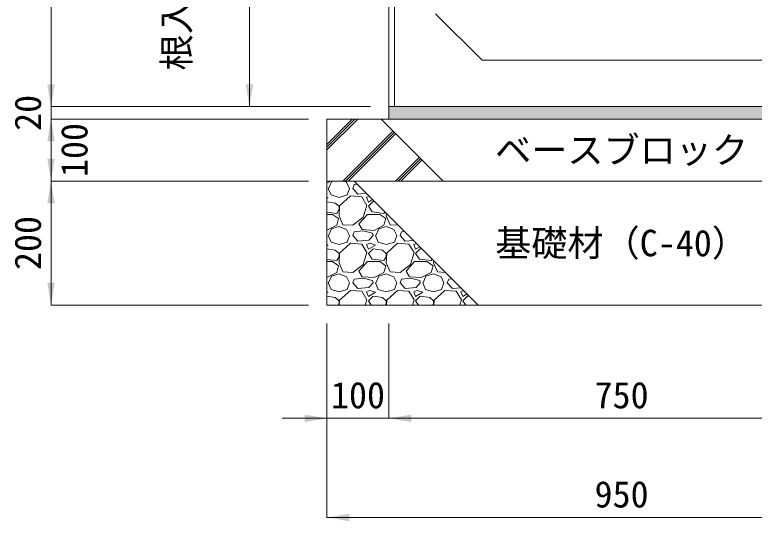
# Model space of a CAD drawing. Units: millimetres at full size, sheet at 1:40; some dimension numbers follow another scale. Extents: x 221193 to 264773, y 874627 to 883926.
# Drawn here: x 224669 to 225862, y 879090 to 879907 of the extents above; entities that cross this region are included whole.
import ezdxf
from ezdxf.enums import TextEntityAlignment as Align

# ---------------------------------------------------------------- set-up
doc = ezdxf.new("R2010")
doc.units = ezdxf.units.MM
doc.header["$LTSCALE"] = 40
doc.layers.add('(0-0)', color=7, linetype='Continuous')
doc.layers.add('ハッチング_モルタル', color=30, linetype='Continuous')
for name, color, linetype, lineweight in [('0_2', 7, 'Continuous', 15), ('ハッチング', 7, 'Continuous', 5), ('寸法線', 7, 'Continuous', 13), ('本体', 2, 'Continuous', 20), ('補助線', 8, 'Continuous', 13)]:
    doc.layers.add(name, color=color, linetype=linetype, lineweight=lineweight)
doc.styles.add('ＭＳ ゴシック', font='')
doc.styles.get('ＭＳ ゴシック').set_extended_font_data('MS Gothic')

# ---------------------------------------------------------------- blocks, each defined once
blk = doc.blocks.new('filled_arrow')
at = {"color": 0, "linetype": 'Continuous', "lineweight": -2}
blk.add_solid([(7.5, 1.25), (0, 0), (7.5, -1.25)], dxfattribs=at)

msp = doc.modelspace()

# ---------------------------------------------------------------- hatches: boundary and pattern name
at = {"layer": 'ハッチング'}
h = msp.add_hatch(dxfattribs=at)
h.set_pattern_fill('USER', color=256, style=0, pattern_type=2)
h.set_pattern_definition([(45, (119905.04, 889066.03), (-42.42641, 42.42641), []), (45, (119909.39, 889066.03), (-42.42641, 42.42641), []), (45, (119913.74, 889066.03), (-42.42641, 42.42641), [])])
h.paths.add_polyline_path([(225360.33, 879638.46), (225260.34, 879738.46), (225172.83, 879738.46), (225172.83, 879638.46)])
at = {"layer": 'ハッチング_モルタル'}
msp.add_hatch(color=256, dxfattribs=at).paths.add_polyline_path([(225272.83, 879758.46), (225272.83, 879738.46), (226022.83, 879738.46), (226022.83, 879758.46)])

# ---------------------------------------------------------------- linework, layer by layer
at = {"layer": '0_2', "lineweight": 13}
msp.add_line((225272.83, 879758.46), (225272.83, 879738.46), dxfattribs=at)
at = {"layer": '0_2'}
for p, q in [((225172.83, 879738.46), (226122.83, 879738.46)), ((225172.83, 879738.46), (225172.83, 879438.46)), ((225172.83, 879638.46), (226122.83, 879638.46)), ((226122.83, 879438.46), (225172.83, 879438.46))]:
    msp.add_line(p, q, dxfattribs=at)
at = {"layer": 'ハッチング'}
for p, q in [((225179.03, 879638.46), (225172.83, 879635.21)), ((225175.52, 879626.64), (225180.09, 879637.31)), ((225180.09, 879637.31), (225183.77, 879638.46)), ((225199.38, 879638.46), (225204.48, 879636.55)), ((225204.48, 879636.55), (225209.05, 879626.64)), ((225174.76, 879626.64), (225179.33, 879615.97)), ((225205.24, 879615.97), (225209.05, 879626.64)), ((225214.38, 879626.64), (225216.67, 879632.74)), ((225222.76, 879617.5), (225214.38, 879626.64)), ((225221.77, 879633.28), (225216.67, 879632.74)), ((225174.76, 879611.4), (225172.83, 879612.04)), ((225172.83, 879610.25), (225174.76, 879611.4)), ((225179.33, 879615.97), (225192.28, 879612.16)), ((225192.28, 879612.16), (225205.24, 879615.97)), ((225210.57, 879614.45), (225193.05, 879598.45)), ((225228.86, 879612.93), (225210.57, 879614.45)), ((225236.36, 879618.68), (225222.76, 879617.5)), ((225237.24, 879599.21), (225228.86, 879612.93)), ((225240.96, 879614.08), (225236.48, 879612.16)), ((225236.48, 879612.16), (225239.53, 879604.54)), ((225186.19, 879603.02), (225172.83, 879605.02)), ((225192.28, 879597.69), (225186.19, 879603.02)), ((225193.05, 879598.45), (225192.28, 879582.45)), ((225231.15, 879580.16), (225237.24, 879599.21)), ((225239.53, 879604.54), (225246.39, 879608.66)), ((225247.15, 879605.31), (225239.53, 879597.69)), ((225250.19, 879604.85), (225247.15, 879605.31)), ((225172.83, 879588.13), (225188.47, 879586.26)), ((225188.47, 879586.26), (225192.28, 879593.11)), ((225192.28, 879593.11), (225192.28, 879597.69)), ((225239.53, 879597.69), (225245.62, 879588.54)), ((225245.62, 879588.54), (225264.67, 879586.26)), ((225264.67, 879586.26), (225266.14, 879588.9)), ((225268.67, 879586.37), (225268.48, 879582.45)), ((225172.83, 879584.73), (225181.62, 879584.73)), ((225181.62, 879584.73), (225191.52, 879577.87)), ((225191.52, 879577.87), (225188.47, 879567.21)), ((225192.28, 879582.45), (225198.38, 879567.97)), ((225214.38, 879567.21), (225231.15, 879580.16)), ((225224.29, 879569.49), (225238, 879584.73)), ((225238, 879584.73), (225257.82, 879584.73)), ((225257.82, 879584.73), (225267.72, 879577.87)), ((225267.72, 879577.87), (225264.67, 879567.21)), ((225268.48, 879582.45), (225274.58, 879567.97)), ((225188.47, 879567.21), (225172.83, 879559.01)), ((225180.09, 879561.11), (225192.28, 879564.92)), ((225192.28, 879564.92), (225204.48, 879560.35)), ((225198.38, 879567.97), (225214.38, 879567.21)), ((225229.62, 879560.35), (225224.29, 879569.49)), ((225264.67, 879567.21), (225248.67, 879558.82)), ((225256.29, 879561.11), (225268.48, 879564.92)), ((225268.48, 879564.92), (225280.68, 879560.35)), ((225274.58, 879567.97), (225287.7, 879567.34)), ((225174.76, 879550.44), (225179.33, 879539.77)), ((225175.52, 879550.44), (225180.09, 879561.11)), ((225204.48, 879560.35), (225209.05, 879550.44)), ((225205.24, 879539.77), (225209.05, 879550.44)), ((225214.38, 879550.44), (225216.67, 879556.54)), ((225222.76, 879541.3), (225214.38, 879550.44)), ((225231.15, 879558.06), (225216.67, 879556.54)), ((225248.67, 879558.82), (225229.62, 879560.35)), ((225246.39, 879554.25), (225231.15, 879558.06)), ((225247.15, 879550.44), (225240.29, 879542.82)), ((225247.15, 879550.44), (225246.39, 879554.25)), ((225250.96, 879550.44), (225255.53, 879539.77)), ((225251.72, 879550.44), (225256.29, 879561.11)), ((225280.68, 879560.35), (225285.25, 879550.44)), ((225281.44, 879539.77), (225285.25, 879550.44)), ((225290.58, 879550.44), (225292.87, 879556.54)), ((225298.96, 879541.3), (225290.58, 879550.44)), ((225297.97, 879557.08), (225292.87, 879556.54)), ((225179.33, 879539.77), (225192.28, 879535.96)), ((225192.28, 879535.96), (225205.24, 879539.77)), ((225210.57, 879538.25), (225193.05, 879522.25)), ((225228.86, 879536.73), (225210.57, 879538.25)), ((225240.29, 879542.82), (225222.76, 879541.3)), ((225241.81, 879538.25), (225236.48, 879535.96)), ((225250.96, 879535.2), (225241.81, 879538.25)), ((225255.53, 879539.77), (225268.48, 879535.96)), ((225268.48, 879535.96), (225281.44, 879539.77)), ((225286.77, 879538.25), (225269.25, 879522.25)), ((225305.06, 879536.73), (225286.77, 879538.25)), ((225312.56, 879542.48), (225298.96, 879541.3)), ((225174.76, 879535.2), (225172.83, 879535.84)), ((225172.83, 879534.05), (225174.76, 879535.2)), ((225186.19, 879526.82), (225172.83, 879528.82)), ((225192.28, 879521.49), (225186.19, 879526.82)), ((225237.24, 879523.01), (225228.86, 879536.73)), ((225236.48, 879535.96), (225239.53, 879528.34)), ((225239.53, 879528.34), (225250.96, 879535.2)), ((225247.15, 879529.11), (225239.53, 879521.49)), ((225262.39, 879526.82), (225247.15, 879529.11)), ((225268.48, 879521.49), (225262.39, 879526.82)), ((225313.44, 879523.01), (225305.06, 879536.73)), ((225317.16, 879537.88), (225312.68, 879535.96)), ((225312.68, 879535.96), (225315.73, 879528.34)), ((225315.73, 879528.34), (225322.58, 879532.46)), ((225323.35, 879529.11), (225315.73, 879521.49)), ((225326.39, 879528.65), (225323.35, 879529.11)), ((225188.47, 879510.06), (225192.28, 879516.91)), ((225193.05, 879522.25), (225192.28, 879506.25)), ((225192.28, 879516.91), (225192.28, 879521.49)), ((225231.15, 879503.96), (225237.24, 879523.01)), ((225239.53, 879521.49), (225245.62, 879512.34)), ((225264.67, 879510.06), (225268.48, 879516.91)), ((225269.25, 879522.25), (225268.48, 879506.25)), ((225268.48, 879516.91), (225268.48, 879521.49)), ((225307.35, 879503.96), (225313.44, 879523.01)), ((225315.73, 879521.49), (225321.82, 879512.34)), ((225172.83, 879511.93), (225188.47, 879510.06)), ((225172.83, 879508.53), (225181.62, 879508.53)), ((225181.62, 879508.53), (225191.52, 879501.67)), ((225192.28, 879506.25), (225198.38, 879491.77)), ((225214.38, 879491.01), (225231.15, 879503.96)), ((225224.29, 879493.29), (225238, 879508.53)), ((225238, 879508.53), (225257.82, 879508.53)), ((225245.62, 879512.34), (225264.67, 879510.06)), ((225257.82, 879508.53), (225267.72, 879501.67)), ((225268.48, 879506.25), (225274.58, 879491.77)), ((225290.58, 879491.01), (225307.35, 879503.96)), ((225300.49, 879493.29), (225314.2, 879508.53)), ((225314.2, 879508.53), (225334.02, 879508.53)), ((225321.82, 879512.34), (225340.87, 879510.06)), ((225334.02, 879508.53), (225343.92, 879501.67)), ((225340.87, 879510.06), (225342.34, 879512.7)), ((225344.87, 879510.17), (225344.68, 879506.25)), ((225344.68, 879506.25), (225350.78, 879491.77)), ((225188.47, 879491.01), (225172.83, 879482.81)), ((225191.52, 879501.67), (225188.47, 879491.01)), ((225198.38, 879491.77), (225214.38, 879491.01)), ((225229.62, 879484.15), (225224.29, 879493.29)), ((225264.67, 879491.01), (225248.67, 879482.62)), ((225267.72, 879501.67), (225264.67, 879491.01)), ((225274.58, 879491.77), (225290.58, 879491.01)), ((225305.82, 879484.15), (225300.49, 879493.29)), ((225340.87, 879491.01), (225324.87, 879482.62)), ((225343.92, 879501.67), (225340.87, 879491.01)), ((225350.78, 879491.77), (225363.9, 879491.14)), ((225175.52, 879474.24), (225180.09, 879484.91)), ((225180.09, 879484.91), (225192.28, 879488.72)), ((225192.28, 879488.72), (225204.48, 879484.15)), ((225204.48, 879484.15), (225209.05, 879474.24)), ((225214.38, 879474.24), (225216.67, 879480.34)), ((225231.15, 879481.86), (225216.67, 879480.34)), ((225248.67, 879482.62), (225229.62, 879484.15)), ((225246.39, 879478.05), (225231.15, 879481.86)), ((225251.72, 879474.24), (225256.29, 879484.91)), ((225256.29, 879484.91), (225268.48, 879488.72)), ((225268.48, 879488.72), (225280.68, 879484.15)), ((225280.68, 879484.15), (225285.25, 879474.24)), ((225290.58, 879474.24), (225292.87, 879480.34)), ((225307.35, 879481.86), (225292.87, 879480.34)), ((225324.87, 879482.62), (225305.82, 879484.15)), ((225322.59, 879478.05), (225307.35, 879481.86)), ((225327.92, 879474.24), (225332.49, 879484.91)), ((225332.49, 879484.91), (225344.68, 879488.72)), ((225344.68, 879488.72), (225356.88, 879484.15)), ((225356.88, 879484.15), (225361.45, 879474.24)), ((225366.78, 879474.24), (225369.07, 879480.34)), ((225374.17, 879480.88), (225369.07, 879480.34)), ((225174.76, 879474.24), (225179.33, 879463.57)), ((225205.24, 879463.57), (225209.05, 879474.24)), ((225222.76, 879465.1), (225214.38, 879474.24)), ((225240.29, 879466.62), (225222.76, 879465.1)), ((225247.15, 879474.24), (225240.29, 879466.62)), ((225247.15, 879474.24), (225246.39, 879478.05)), ((225250.96, 879474.24), (225255.53, 879463.57)), ((225281.44, 879463.57), (225285.25, 879474.24)), ((225298.96, 879465.1), (225290.58, 879474.24)), ((225316.49, 879466.62), (225298.96, 879465.1)), ((225323.35, 879474.24), (225316.49, 879466.62)), ((225323.35, 879474.24), (225322.59, 879478.05)), ((225327.16, 879474.24), (225331.73, 879463.57)), ((225357.64, 879463.57), (225361.45, 879474.24)), ((225375.16, 879465.1), (225366.78, 879474.24)), ((225174.76, 879459), (225172.83, 879459.64)), ((225172.83, 879457.85), (225174.76, 879459)), ((225179.33, 879463.57), (225192.28, 879459.76)), ((225192.28, 879459.76), (225205.24, 879463.57)), ((225210.57, 879462.05), (225193.05, 879446.05)), ((225228.86, 879460.53), (225210.57, 879462.05)), ((225237.24, 879446.81), (225228.86, 879460.53)), ((225241.81, 879462.05), (225236.48, 879459.76)), ((225236.48, 879459.76), (225239.53, 879452.14)), ((225239.53, 879452.14), (225250.96, 879459)), ((225250.96, 879459), (225241.81, 879462.05)), ((225255.53, 879463.57), (225268.48, 879459.76)), ((225268.48, 879459.76), (225281.44, 879463.57)), ((225286.77, 879462.05), (225269.25, 879446.05)), ((225305.06, 879460.53), (225286.77, 879462.05)), ((225313.44, 879446.81), (225305.06, 879460.53)), ((225318.01, 879462.05), (225312.68, 879459.76)), ((225312.68, 879459.76), (225315.73, 879452.14)), ((225315.73, 879452.14), (225327.16, 879459)), ((225327.16, 879459), (225318.01, 879462.05)), ((225331.73, 879463.57), (225344.68, 879459.76)), ((225344.68, 879459.76), (225357.64, 879463.57)), ((225362.97, 879462.05), (225345.45, 879446.05)), ((225381.26, 879460.53), (225362.97, 879462.05)), ((225388.76, 879466.28), (225375.16, 879465.1)), ((225389.64, 879446.81), (225381.26, 879460.53)), ((225393.36, 879461.68), (225388.88, 879459.76)), ((225388.88, 879459.76), (225391.93, 879452.14)), ((225391.93, 879452.14), (225398.78, 879456.26)), ((225186.19, 879450.62), (225172.83, 879452.62)), ((225192.28, 879445.29), (225186.19, 879450.62)), ((225192.28, 879440.71), (225192.28, 879445.29)), ((225193.05, 879446.05), (225192.68, 879438.46)), ((225234.57, 879438.46), (225237.24, 879446.81)), ((225247.15, 879452.91), (225239.53, 879445.29)), ((225239.53, 879445.29), (225244.08, 879438.46)), ((225262.39, 879450.62), (225247.15, 879452.91)), ((225268.48, 879445.29), (225262.39, 879450.62)), ((225268.48, 879440.71), (225268.48, 879445.29)), ((225269.25, 879446.05), (225268.88, 879438.46)), ((225310.77, 879438.46), (225313.44, 879446.81)), ((225323.35, 879452.91), (225315.73, 879445.29)), ((225315.73, 879445.29), (225320.28, 879438.46)), ((225338.59, 879450.62), (225323.35, 879452.91)), ((225344.68, 879445.29), (225338.59, 879450.62)), ((225344.68, 879440.71), (225344.68, 879445.29)), ((225345.45, 879446.05), (225345.08, 879438.46)), ((225386.97, 879438.46), (225389.64, 879446.81)), ((225399.55, 879452.91), (225391.93, 879445.29)), ((225391.93, 879445.29), (225396.48, 879438.46)), ((225402.59, 879452.45), (225399.55, 879452.91)), ((225191.03, 879438.46), (225192.28, 879440.71)), ((225267.23, 879438.46), (225268.48, 879440.71)), ((225343.43, 879438.46), (225344.68, 879440.71))]:
    msp.add_line(p, q, dxfattribs=at)
at = {"layer": '寸法線'}
for p, q in [((224727.86, 880758.46), (224727.86, 879758.46)), ((225047.85, 879758.46), (225047.85, 880108.46)), ((224727.86, 879702.46), (224727.86, 879794.46)), ((225242.83, 879758.46), (224727.86, 879758.46)), ((225242.83, 879758.46), (224727.86, 879758.46)), ((225242.83, 879758.46), (225047.85, 879758.46)), ((224727.86, 879638.46), (224727.86, 879738.46)), ((225142.83, 879738.46), (224727.86, 879738.46)), ((225142.83, 879738.46), (224727.86, 879738.46)), ((224727.86, 879438.46), (224727.86, 879638.46)), ((225142.83, 879638.46), (224727.86, 879638.46)), ((225142.83, 879638.46), (224727.86, 879638.46)), ((225142.83, 879438.46), (224727.86, 879438.46)), ((225172.83, 879408.46), (225172.83, 879255.63)), ((225172.83, 879408.46), (225172.83, 879095.63)), ((225272.83, 879408.46), (225272.83, 879255.63)), ((225272.83, 879408.46), (225272.83, 879255.63)), ((225344.83, 879255.63), (225100.83, 879255.63)), ((225272.83, 879255.63), (226022.83, 879255.63)), ((225172.83, 879095.63), (226122.83, 879095.63))]:
    msp.add_line(p, q, dxfattribs=at)
at = {"layer": '本体', "lineweight": 9}
msp.add_line((225281.83, 879758.46), (225281.83, 880758.46), dxfattribs=at)
at = {"layer": '本体'}
for p, q in [((225272.83, 879758.46), (225272.83, 880749.46)), ((225347.83, 879908.46), (225422.83, 879833.46)), ((225422.83, 879833.46), (226022.83, 879833.46)), ((225272.83, 879758.46), (226022.83, 879758.46))]:
    msp.add_line(p, q, dxfattribs=at)
at = {"layer": '補助線'}
for p, q in [((225360.33, 879638.46), (225260.34, 879738.46)), ((225416.58, 879438.46), (225216.58, 879638.46))]:
    msp.add_line(p, q, dxfattribs=at)

# ---------------------------------------------------------------- block references
at = {"layer": '寸法線', "xscale": 4.8, "yscale": 4.8}
for p, rotation in [((224727.86, 879758.46), 90), ((225047.85, 879758.46), 90), ((224727.86, 879738.46), 270), ((224727.86, 879638.46), 90), ((224727.86, 879638.46), 270), ((224727.86, 879438.46), 90), ((225172.83, 879255.63), 180)]:
    msp.add_blockref('filled_arrow', p, dxfattribs=dict(at, rotation=rotation))
for p in [(225272.83, 879255.63), (225272.83, 879255.63), (225172.83, 879095.63)]:
    msp.add_blockref('filled_arrow', p, dxfattribs=at)

# ---------------------------------------------------------------- texts
at = {"layer": '(0-0)', "style": 'ＭＳ ゴシック'}
for s, p in [('ベースブロック', (225647.83, 879688.46)), ('基礎材（C-40）', (225647.83, 879538.46))]:
    msp.add_text(s, height=42.72, dxfattribs=at).set_placement(p, align=Align.MIDDLE_CENTER)
at = {"layer": '寸法線', "style": 'ＭＳ ゴシック'}
msp.add_text('根入深さ', height=42.72, rotation=90, dxfattribs=at).set_placement((224964.28, 879816.91), align=Align.BOTTOM_LEFT)
for s, p in [('20', (224690.36, 879748.46)), ('100', (224765.36, 879688.46)), ('200', (224690.36, 879538.46))]:
    msp.add_text(s, height=42.72, rotation=90, dxfattribs=at).set_placement(p, align=Align.MIDDLE_CENTER)
for s, p in [('100', (225222.83, 879293.13)), ('750', (225647.83, 879293.13)), ('950', (225647.83, 879133.13))]:
    msp.add_text(s, height=42.72, dxfattribs=at).set_placement(p, align=Align.MIDDLE_CENTER)

doc.saveas('drawing.dxf')
